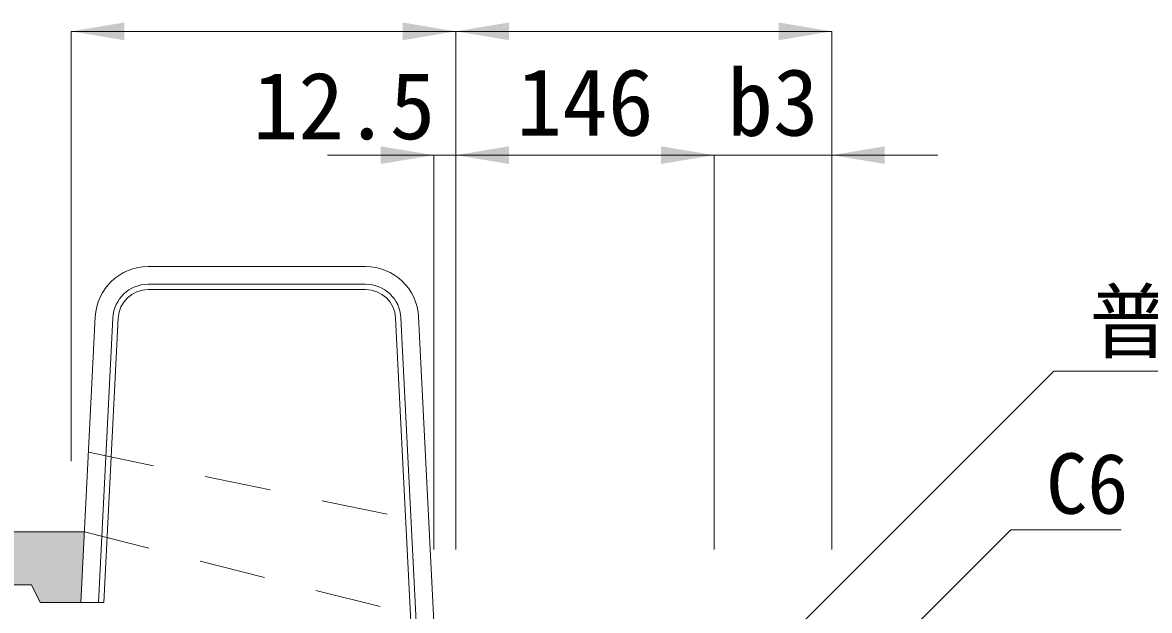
# Model space of a CAD drawing. Units: millimetres at full size. Extents: x 58559 to 106559, y -58351 to -47326.
# Drawn here: x 69590 to 70227, y -51384 to -51051 of the extents above; entities that cross this region are included whole.
import ezdxf
from ezdxf.enums import TextEntityAlignment as Align

# ---------------------------------------------------------------- set-up
doc = ezdxf.new("R2010")
doc.units = ezdxf.units.MM
doc.header["$LTSCALE"] = 50
doc.linetypes.add('USER2', pattern=[1.35, 0.75, -0.6])
doc.layers.add('ハッチング_舗装', color=7, linetype='Continuous')
for name, color, linetype, lineweight in [('寸法線', 7, 'Continuous', 13), ('引出線', 4, 'Continuous', 13), ('本体', 2, 'Continuous', 13), ('目地', 132, 'Continuous', 5), ('舗装・基礎', 3, 'Continuous', 13)]:
    doc.layers.add(name, color=color, linetype=linetype, lineweight=lineweight)
doc.styles.add('ＭＳ ゴシック', font='')
doc.styles.get('ＭＳ ゴシック').set_extended_font_data('MS Gothic')

# ---------------------------------------------------------------- blocks, each defined once
blk = doc.blocks.new('filled_arrow')
at = {"color": 0, "linetype": 'Continuous', "lineweight": -2}
blk.add_solid([(7.5, 1.25), (0, 0), (7.5, -1.25)], dxfattribs=at)

msp = doc.modelspace()

# ---------------------------------------------------------------- hatches: boundary and pattern name
at = {"layer": 'ハッチング_舗装'}
msp.add_hatch(color=256, dxfattribs=at).paths.add_polyline_path([(69429.47, -51339.28), (69429.47, -51369.28), (69584.97, -51369.28), (69594.97, -51369.28), (69599.97, -51379.28), (69622.97, -51379.28), (69624.97, -51339.28)])

# ---------------------------------------------------------------- linework, layer by layer
at = {"layer": '寸法線'}
for p, q in [((69617.47, -51056.28), (69834.97, -51056.28)), ((69617.47, -51299.28), (69617.47, -51056.28)), ((69834.97, -51349.28), (69834.97, -51056.28)), ((69834.97, -51056.28), (70047.47, -51056.28)), ((69834.97, -51349.28), (69834.97, -51056.28)), ((70047.47, -51349.28), (70047.47, -51056.28)), ((69762.47, -51126.28), (69894.97, -51126.28)), ((69822.47, -51349.28), (69822.47, -51126.28)), ((69834.97, -51126.28), (69980.97, -51126.28)), ((69834.97, -51349.28), (69834.97, -51126.28)), ((69834.97, -51349.28), (69834.97, -51126.28)), ((69920.97, -51126.28), (70107.47, -51126.28)), ((69980.97, -51349.28), (69980.97, -51126.28)), ((69980.97, -51349.28), (69980.97, -51126.28)), ((70047.47, -51349.28), (70047.47, -51126.28))]:
    msp.add_line(p, q, dxfattribs=at)
at = {"layer": '引出線'}
for points in [[(70032.29, -51389.28), (70173.04, -51248.53), (70467.89, -51248.53)], [(70044.47, -51442.28), (70148.64, -51338.11), (70211.04, -51338.11)]]:
    msp.add_lwpolyline(points, dxfattribs=at)
at = {"layer": '本体'}
for p, q in [((69661.01, -51189.28), (69783.94, -51189.28)), ((69631.05, -51217.78), (69622.97, -51379.28)), ((69813.9, -51217.78), (69824.97, -51439.28)), ((69584.97, -51369.28), (69594.97, -51369.28)), ((69594.97, -51369.28), (69599.97, -51379.28)), ((69599.97, -51379.28), (69622.97, -51379.28))]:
    msp.add_line(p, q, dxfattribs=at)
at = {"layer": '本体', "linetype": 'USER2', "lineweight": 15}
for p, q in [((69627.22, -51294.28), (69819.72, -51334.28)), ((69624.97, -51339.28), (69822.47, -51389.28))]:
    msp.add_line(p, q, dxfattribs=at)
at = {"layer": '本体'}
for centre, start, end in [((69661.01, -51219.28), 90, 177.13759), ((69783.94, -51219.28), 2.86241, 90)]:
    msp.add_arc(centre, 30, start, end, dxfattribs=at)
at = {"layer": '目地'}
for p, q in [((69661.01, -51199.28), (69783.94, -51199.28)), ((69661.01, -51202.28), (69783.94, -51202.28)), ((69641.04, -51218.28), (69632.99, -51379.28)), ((69644.03, -51218.43), (69635.99, -51379.28)), ((69800.92, -51218.43), (69811.96, -51439.28)), ((69803.91, -51218.28), (69814.96, -51439.28)), ((69622.97, -51379.28), (69635.99, -51379.28))]:
    msp.add_line(p, q, dxfattribs=at)
for centre, radius, start, end in [((69661.01, -51219.28), 20, 90, 177.13759), ((69661.01, -51219.28), 17, 90, 177.13759), ((69783.94, -51219.28), 20, 2.86241, 90), ((69783.94, -51219.28), 17, 2.86241, 90)]:
    msp.add_arc(centre, radius, start, end, dxfattribs=at)
at = {"layer": '舗装・基礎'}
msp.add_line((69624.97, -51339.28), (69429.47, -51339.28), dxfattribs=at)

# ---------------------------------------------------------------- block references
at = {"layer": '寸法線', "xscale": 4, "yscale": 4}
for p in [(69617.47, -51056.28), (69834.97, -51056.28), (69834.97, -51126.28), (69834.97, -51126.28), (70047.47, -51126.28)]:
    msp.add_blockref('filled_arrow', p, dxfattribs=at)
at = {"layer": '寸法線', "xscale": 4, "yscale": 4, "rotation": 180}
for p in [(69834.97, -51056.28), (70047.47, -51056.28), (69822.47, -51126.28), (69980.97, -51126.28), (69980.97, -51126.28)]:
    msp.add_blockref('filled_arrow', p, dxfattribs=at)

# ---------------------------------------------------------------- texts
at = {"layer": '寸法線', "style": 'ＭＳ ゴシック'}
for s, p in [('b3', (70014.22, -51096.28)), ('12.5', (69771.69, -51098.28)), ('146', (69907.97, -51096.28))]:
    msp.add_text(s, height=37.98, dxfattribs=at).set_placement(p, align=Align.MIDDLE_CENTER)
at = {"layer": '引出線', "style": 'ＭＳ ゴシック'}
for s, p in [('普通アスコン', (70193.04, -51203.32)), ('C6', (70168.64, -51294.91))]:
    msp.add_text(s, height=34.18, dxfattribs=at).set_placement(p, align=Align.TOP_LEFT)

doc.saveas('drawing.dxf')
